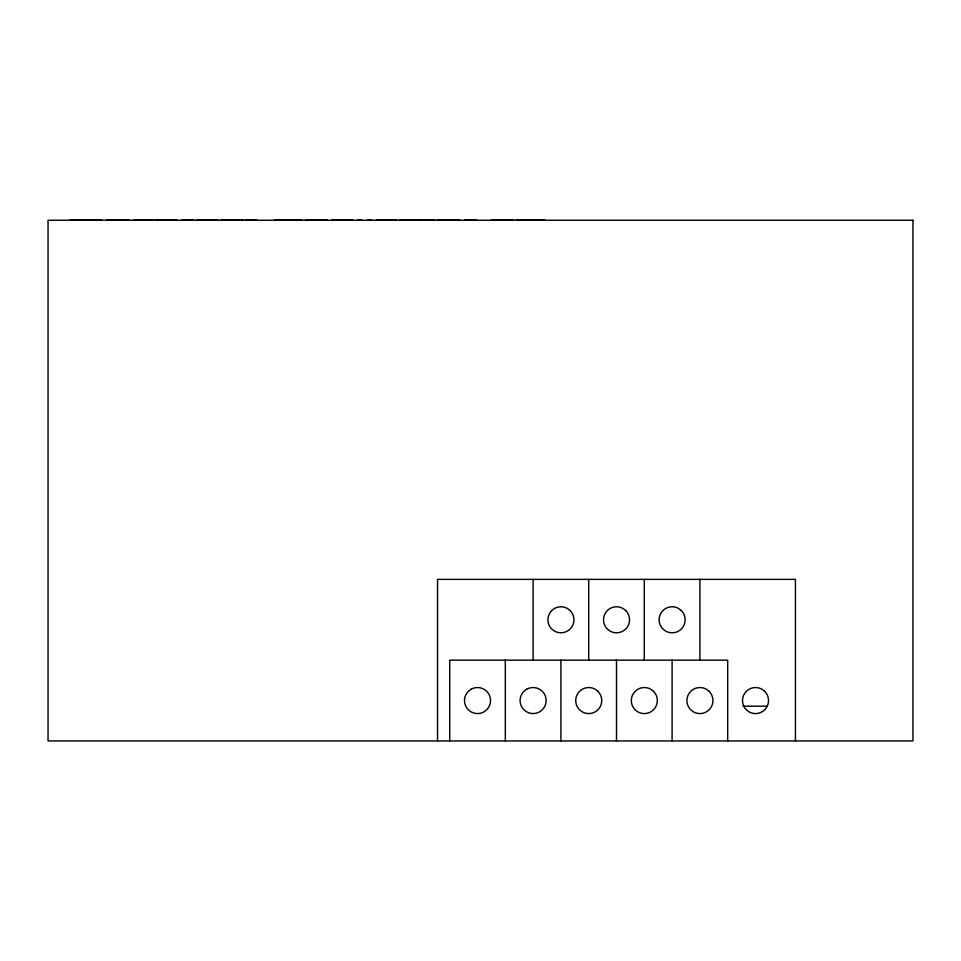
<?xml version="1.0" encoding="UTF-8"?>
<svg xmlns="http://www.w3.org/2000/svg" width="961" height="961" viewBox="0 0 961 961"><rect width="100%" height="100%" fill="white"/><g stroke="black" fill="none" stroke-linecap="round" stroke-linejoin="round"><path stroke-width="1.44" d="M70.117 220.057L101.638 220.057M106.755 220.057L129.435 220.057M133.291 220.057L153.159 220.057M154.949 220.057L176.848 220.057M181.905 220.057L193.569 220.057M196.753 220.057L217.859 220.057M220.922 220.057L243.265 220.057M245.62 220.057L256.767 220.057M274.606 220.057L301.922 220.057M305.298 220.057L327.184 220.057M331.821 220.057L352.927 220.057M357.744 220.057L361.78 220.057M367.823 220.057L371.919 220.057M376.376 220.057L396.893 220.057M399.812 220.057L422.48 220.057M423.981 220.057L435.129 220.057M437.531 220.057L459.875 220.057M464.776 220.057L476.44 220.057M491.143 220.057L513.306 220.057M516.141 220.057L545.019 220.057M743.081 706.191L766.902 706.191M795.444 740.943L795.444 579.375L437.555 579.375L437.555 740.943M727.693 740.943L727.693 660.159L449.724 660.159L449.724 740.943M699.896 579.375L699.896 660.159M672.099 660.159L672.099 740.943M644.302 579.375L644.302 660.159M616.506 660.159L616.506 740.943M588.709 579.375L588.709 660.159M560.912 660.159L560.912 740.943M533.115 579.375L533.115 660.159M505.318 660.159L505.318 740.943M470.998 689.265L468.307 691.331A13.034 13.034 0 0 0 468.307 709.759L470.998 711.837A13.034 13.034 0 0 0 484.032 711.837L486.734 709.759A13.034 13.034 0 0 0 486.734 691.331L484.032 689.265A13.034 13.034 0 0 0 470.998 689.265M526.592 689.265L523.901 691.331A13.034 13.034 0 0 0 523.901 709.759L526.592 711.837A13.034 13.034 0 0 0 539.626 711.837L542.328 709.759A13.034 13.034 0 0 0 542.328 691.331L539.626 689.265A13.034 13.034 0 0 0 526.592 689.265M912.95 220.237L48.05 220.237L48.05 740.943L912.95 740.943L912.95 220.237M681.313 610.547L678.61 608.481A13.034 13.034 0 0 0 662.886 628.975L665.577 631.053A13.034 13.034 0 0 0 681.313 610.547M764.704 691.331L762.001 689.265A13.034 13.034 0 0 0 746.277 709.759L748.967 711.837A13.034 13.034 0 0 0 764.704 691.331M625.719 610.547L623.016 608.481A13.034 13.034 0 0 0 607.292 628.975L609.983 631.053A13.034 13.034 0 0 0 625.719 610.547M709.11 691.331L706.407 689.265A13.034 13.034 0 0 0 690.683 709.759L693.374 711.837A13.034 13.034 0 0 0 709.11 691.331M570.125 610.547L567.422 608.481A13.034 13.034 0 0 0 551.698 628.975L554.389 631.053A13.034 13.034 0 0 0 570.125 610.547M653.516 691.331L650.813 689.265A13.034 13.034 0 0 0 635.089 709.759L637.78 711.837A13.034 13.034 0 0 0 653.516 691.331M597.922 691.331L595.219 689.265A13.034 13.034 0 0 0 579.495 709.759L582.186 711.837A13.034 13.034 0 0 0 597.922 691.331"/></g></svg>
